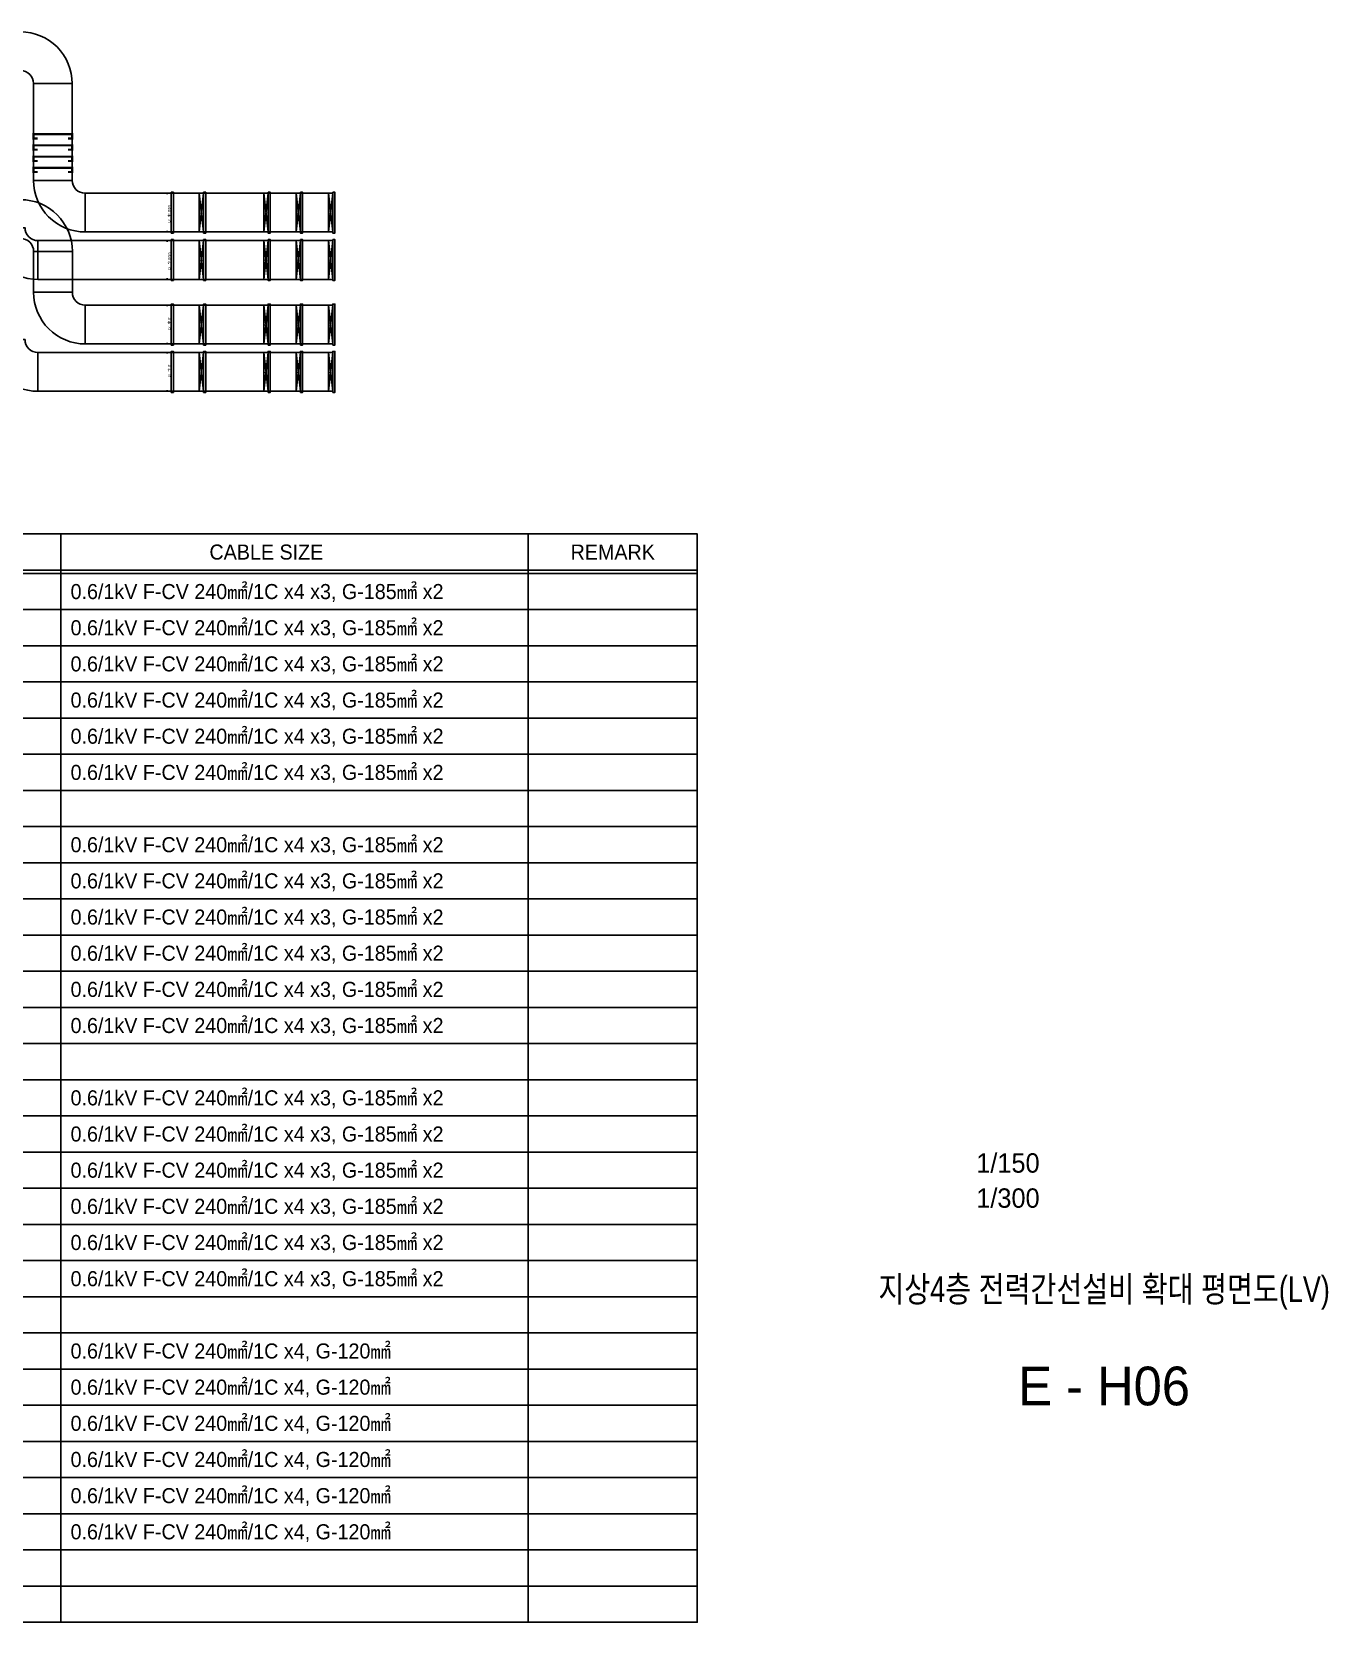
# Model space of a CAD drawing. Header units: millimetres. Extents: x -19577 to 374132, y 182625 to 847314.
# Drawn here: x 344008 to 374132, y 368258 to 405200 of the extents above; entities that cross this region are included whole.
import ezdxf
from ezdxf.enums import TextEntityAlignment as Align

# ---------------------------------------------------------------- set-up
doc = ezdxf.new("R2010")
doc.units = ezdxf.units.MM
doc.header["$LTSCALE"] = 150
for name, color, linetype in [('-----26 Electrical Cable Tray_HV_발전기 B', 103, 'Continuous'), ('-----26 Electrical Cable Tray_LV_STSPDU_A', 181, 'Continuous'), ('-----26 Electrical Cable Tray_LV_STSPDU_B', 41, 'Continuous'), ('-----29 Cable Schedule', 1, 'Continuous'), ('-----30 Text', 2, 'Continuous'), ('-----41 Drawing Title', 2, 'Continuous'), ('-----42 Drawing Number', 2, 'Continuous'), ('-----43 Drawing Scale', 3, 'Continuous')]:
    doc.layers.add(name, color=color, linetype=linetype)
doc.styles.add('ELEC', font='Dotum.ttf')

msp = doc.modelspace()

# ---------------------------------------------------------------- linework, layer by layer
at = {"layer": '-----26 Electrical Cable Tray_LV_STSPDU_A', "elevation": 0}
for points in [[(343750, 400400), (343750, 400400, -0.414214), (344050, 400100), (344050, 400100), (344950, 400100, 0.414214), (343750, 401300)], [(343750, 400400), (343750, 400400, -0.414214), (344050, 400100), (344050, 400100), (344950, 400100, 0.414214), (343750, 401300)], [(343750, 400400), (343750, 400400, -0.414214), (344050, 400100), (344050, 400100), (344950, 400100, 0.414214), (343750, 401300)], [(343750, 400400), (343750, 400400, -0.414214), (344050, 400100), (344050, 400100), (344950, 400100, 0.414214), (343750, 401300)], [(344150, 400350), (344150, 400350, -0.414214), (343850, 400650), (343850, 400650), (342950, 400650, 0.414214), (344150, 399450)], [(344150, 400350), (344150, 400350, -0.414214), (343850, 400650), (343850, 400650), (342950, 400650, 0.414214), (344150, 399450)], [(344150, 400350), (344150, 400350, -0.414214), (343850, 400650), (343850, 400650), (342950, 400650, 0.414214), (344150, 399450)], [(344150, 400350), (344150, 400350, -0.414214), (343850, 400650), (343850, 400650), (342950, 400650, 0.414214), (344150, 399450)], [(345250, 398850), (345250, 398850, -0.414214), (344950, 399150), (344950, 399150), (344050, 399150, 0.414214), (345250, 397950)], [(345250, 398850), (345250, 398850, -0.414214), (344950, 399150), (344950, 399150), (344050, 399150, 0.414214), (345250, 397950)], [(345250, 398850), (345250, 398850, -0.414214), (344950, 399150), (344950, 399150), (344050, 399150, 0.414214), (345250, 397950)], [(345250, 398850), (345250, 398850, -0.414214), (344950, 399150), (344950, 399150), (344050, 399150, 0.414214), (345250, 397950)]]:
    msp.add_lwpolyline(points, format="xyb", close=True, dxfattribs=at)
for points in [[(344950, 399150), (344050, 399150), (344050, 400100), (344950, 400100)], [(344950, 399150), (344050, 399150), (344050, 400100), (344950, 400100)], [(344950, 399150), (344050, 399150), (344050, 400100), (344950, 400100)], [(344950, 399150), (344050, 399150), (344050, 400100), (344950, 400100)], [(344150, 400350), (344150, 399450), (349500, 399450), (349500, 400350)], [(344150, 400350), (344150, 399450), (348000, 399450), (348000, 400350)], [(344150, 400350), (344150, 399450), (351000, 399450), (351000, 400350)], [(344150, 400350), (344150, 399450), (348000, 399450), (348000, 400350)], [(344150, 400350), (344150, 399450), (350250, 399450), (350250, 400350)], [(348000, 399450), (348000, 400350), (347900, 400350), (347900, 399450)], [(349500, 399450), (349500, 400350), (349400, 400350), (349400, 399450)], [(350250, 399450), (350250, 400350), (350150, 400350), (350150, 399450)], [(351000, 399450), (351000, 400350), (350900, 400350), (350900, 399450)], [(345250, 398850), (345250, 397950), (349500, 397950), (349500, 398850)], [(345250, 398850), (345250, 397950), (348000, 397950), (348000, 398850)], [(345250, 398850), (345250, 397950), (351000, 397950), (351000, 398850)], [(345250, 398850), (345250, 397950), (348000, 397950), (348000, 398850)], [(345250, 398850), (345250, 397950), (350250, 397950), (350250, 398850)], [(348000, 397950), (348000, 398850), (347900, 398850), (347900, 397950)], [(349500, 397950), (349500, 398850), (349400, 398850), (349400, 397950)], [(350250, 397950), (350250, 398850), (350150, 398850), (350150, 397950)], [(351000, 397950), (351000, 398850), (350900, 398850), (350900, 397950)]]:
    msp.add_lwpolyline(points, close=True, dxfattribs=at)
for points in [[(348000, 399450), (347900, 400350)], [(348000, 400350), (347900, 399450)], [(349500, 399450), (349400, 400350)], [(349500, 400350), (349400, 399450)], [(350250, 399450), (350150, 400350)], [(350250, 400350), (350150, 399450)], [(351000, 399450), (350900, 400350)], [(351000, 400350), (350900, 399450)], [(348000, 397950), (347900, 398850)], [(348000, 398850), (347900, 397950)], [(349500, 397950), (349400, 398850)], [(349500, 398850), (349400, 397950)], [(350250, 397950), (350150, 398850)], [(350250, 398850), (350150, 397950)], [(351000, 397950), (350900, 398850)], [(351000, 398850), (350900, 397950)]]:
    msp.add_lwpolyline(points, dxfattribs=at)
at = {"layer": '-----26 Electrical Cable Tray_LV_STSPDU_B', "elevation": 0}
for points in [[(343747, 404300), (343747, 404300, -0.414214), (344047, 404000), (344047, 404000), (344947, 404000, 0.414214), (343747, 405200)], [(343747, 404300), (343747, 404300, -0.414214), (344047, 404000), (344047, 404000), (344947, 404000, 0.414214), (343747, 405200)], [(343747, 404300), (343747, 404300, -0.414214), (344047, 404000), (344047, 404000), (344947, 404000, 0.414214), (343747, 405200)], [(343747, 404300), (343747, 404300, -0.414214), (344047, 404000), (344047, 404000), (344947, 404000, 0.414214), (343747, 405200)], [(345247, 401450), (345247, 401450, -0.414214), (344947, 401750), (344947, 401750), (344047, 401750, 0.414214), (345247, 400550)], [(345247, 401450), (345247, 401450, -0.414214), (344947, 401750), (344947, 401750), (344047, 401750, 0.414214), (345247, 400550)], [(345247, 401450), (345247, 401450, -0.414214), (344947, 401750), (344947, 401750), (344047, 401750, 0.414214), (345247, 400550)], [(345247, 401450), (345247, 401450, -0.414214), (344947, 401750), (344947, 401750), (344047, 401750, 0.414214), (345247, 400550)], [(344150, 397750), (344150, 397750, -0.414214), (343850, 398050), (343850, 398050), (342950, 398050, 0.414214), (344150, 396850)], [(344150, 397750), (344150, 397750, -0.414214), (343850, 398050), (343850, 398050), (342950, 398050, 0.414214), (344150, 396850)], [(344150, 397750), (344150, 397750, -0.414214), (343850, 398050), (343850, 398050), (342950, 398050, 0.414214), (344150, 396850)], [(344150, 397750), (344150, 397750, -0.414214), (343850, 398050), (343850, 398050), (342950, 398050, 0.414214), (344150, 396850)]]:
    msp.add_lwpolyline(points, format="xyb", close=True, dxfattribs=at)
for points in [[(344947, 401750), (344047, 401750), (344047, 404000), (344947, 404000)], [(344947, 401750), (344047, 401750), (344047, 404000), (344947, 404000)], [(344947, 401750), (344047, 401750), (344047, 404000), (344947, 404000)], [(344947, 401750), (344047, 401750), (344047, 404000), (344947, 404000)], [(345247, 401450), (345247, 400550), (349500, 400550), (349500, 401450)], [(345247, 401450), (345247, 400550), (348000, 400550), (348000, 401450)], [(345247, 401450), (345247, 400550), (351000, 400550), (351000, 401450)], [(345247, 401450), (345247, 400550), (350250, 400550), (350250, 401450)], [(348000, 400550), (348000, 401450), (347900, 401450), (347900, 400550)], [(349500, 400550), (349500, 401450), (349400, 401450), (349400, 400550)], [(350250, 400550), (350250, 401450), (350150, 401450), (350150, 400550)], [(351000, 400550), (351000, 401450), (350900, 401450), (350900, 400550)], [(348000, 396850), (348000, 397750), (347900, 397750), (347900, 396850)], [(349500, 396850), (349500, 397750), (349400, 397750), (349400, 396850)], [(350250, 396850), (350250, 397750), (350150, 397750), (350150, 396850)], [(351000, 396850), (351000, 397750), (350900, 397750), (350900, 396850)]]:
    msp.add_lwpolyline(points, close=True, dxfattribs=at)
at = {"layer": '-----26 Electrical Cable Tray_LV_STSPDU_B', "ltscale": 7.5, "const_width": 50, "elevation": 0}
for points in [[(344847, 402721), (344947, 402721), (344947, 402821), (344047, 402821), (344047, 402721), (344147, 402721)], [(344847, 402461), (344947, 402461), (344947, 402561), (344047, 402561), (344047, 402461), (344147, 402461)], [(344847, 402201), (344947, 402201), (344947, 402301), (344047, 402301), (344047, 402201), (344147, 402201)], [(344847, 401942), (344947, 401942), (344947, 402042), (344047, 402042), (344047, 401942), (344147, 401942)]]:
    msp.add_lwpolyline(points, dxfattribs=at)
at = {"layer": '-----26 Electrical Cable Tray_LV_STSPDU_B', "elevation": 0}
for points in [[(348000, 400550), (347900, 401450)], [(348000, 401450), (347900, 400550)], [(349500, 400550), (349400, 401450)], [(349500, 401450), (349400, 400550)], [(350250, 400550), (350150, 401450)], [(350250, 401450), (350150, 400550)], [(351000, 400550), (350900, 401450)], [(351000, 401450), (350900, 400550)], [(348000, 396850), (347900, 397750)], [(348000, 397750), (347900, 396850)], [(349500, 396850), (349400, 397750)], [(349500, 397750), (349400, 396850)], [(350250, 396850), (350150, 397750)], [(350250, 397750), (350150, 396850)], [(351000, 396850), (350900, 397750)], [(351000, 397750), (350900, 396850)]]:
    msp.add_lwpolyline(points, dxfattribs=at)
at = {"layer": '-----26 Electrical Cable Tray_LV_STSPDU_B'}
for points in [[(344150, 397750), (344150, 396850), (349500, 396850), (349500, 397750)], [(344150, 397750), (344150, 396850), (348000, 396850), (348000, 397750)], [(344150, 397750), (344150, 396850), (351000, 396850), (351000, 397750)], [(344150, 397750), (344150, 396850), (350250, 396850), (350250, 397750)]]:
    msp.add_lwpolyline(points, close=True, dxfattribs=at)
at = {"color": 0, "elevation": 0}
for points in [[(347150, 401425), (347150, 401450), (347250, 401450), (347250, 400550), (347150, 400550), (347150, 400575)], [(347250, 401475), (347300, 401475), (347300, 400525), (347250, 400525), (347250, 401475)], [(347900, 401425), (347900, 401450), (348000, 401450), (348000, 400550), (347900, 400550), (347900, 400575)], [(348000, 401475), (348050, 401475), (348050, 400525), (348000, 400525), (348000, 401475)], [(349400, 401425), (349400, 401450), (349500, 401450), (349500, 400550), (349400, 400550), (349400, 400575)], [(349500, 401475), (349550, 401475), (349550, 400525), (349500, 400525), (349500, 401475)], [(350150, 401425), (350150, 401450), (350250, 401450), (350250, 400550), (350150, 400550), (350150, 400575)], [(350250, 401475), (350300, 401475), (350300, 400525), (350250, 400525), (350250, 401475)], [(350900, 401425), (350900, 401450), (351000, 401450), (351000, 400550), (350900, 400550), (350900, 400575)], [(351000, 401475), (351050, 401475), (351050, 400525), (351000, 400525), (351000, 401475)], [(347150, 400325), (347150, 400350), (347250, 400350), (347250, 399450), (347150, 399450), (347150, 399475)], [(347250, 400375), (347300, 400375), (347300, 399425), (347250, 399425), (347250, 400375)], [(347900, 400325), (347900, 400350), (348000, 400350), (348000, 399450), (347900, 399450), (347900, 399475)], [(348000, 400375), (348050, 400375), (348050, 399425), (348000, 399425), (348000, 400375)], [(349400, 400325), (349400, 400350), (349500, 400350), (349500, 399450), (349400, 399450), (349400, 399475)], [(349500, 400375), (349550, 400375), (349550, 399425), (349500, 399425), (349500, 400375)], [(350150, 400325), (350150, 400350), (350250, 400350), (350250, 399450), (350150, 399450), (350150, 399475)], [(350250, 400375), (350300, 400375), (350300, 399425), (350250, 399425), (350250, 400375)], [(350900, 400325), (350900, 400350), (351000, 400350), (351000, 399450), (350900, 399450), (350900, 399475)], [(351000, 400375), (351050, 400375), (351050, 399425), (351000, 399425), (351000, 400375)], [(347150, 397975), (347150, 397950), (347250, 397950), (347250, 398850), (347150, 398850), (347150, 398825)], [(347250, 397925), (347300, 397925), (347300, 398875), (347250, 398875), (347250, 397925)], [(347900, 397975), (347900, 397950), (348000, 397950), (348000, 398850), (347900, 398850), (347900, 398825)], [(348000, 397925), (348050, 397925), (348050, 398875), (348000, 398875), (348000, 397925)], [(349400, 397975), (349400, 397950), (349500, 397950), (349500, 398850), (349400, 398850), (349400, 398825)], [(349500, 397925), (349550, 397925), (349550, 398875), (349500, 398875), (349500, 397925)], [(350150, 397975), (350150, 397950), (350250, 397950), (350250, 398850), (350150, 398850), (350150, 398825)], [(350250, 397925), (350300, 397925), (350300, 398875), (350250, 398875), (350250, 397925)], [(350900, 397975), (350900, 397950), (351000, 397950), (351000, 398850), (350900, 398850), (350900, 398825)], [(351000, 397925), (351050, 397925), (351050, 398875), (351000, 398875), (351000, 397925)], [(347150, 396875), (347150, 396850), (347250, 396850), (347250, 397750), (347150, 397750), (347150, 397725)], [(347250, 396825), (347300, 396825), (347300, 397775), (347250, 397775), (347250, 396825)], [(347900, 396875), (347900, 396850), (348000, 396850), (348000, 397750), (347900, 397750), (347900, 397725)], [(348000, 396825), (348050, 396825), (348050, 397775), (348000, 397775), (348000, 396825)], [(349400, 396875), (349400, 396850), (349500, 396850), (349500, 397750), (349400, 397750), (349400, 397725)], [(349500, 396825), (349550, 396825), (349550, 397775), (349500, 397775), (349500, 396825)], [(350150, 396875), (350150, 396850), (350250, 396850), (350250, 397750), (350150, 397750), (350150, 397725)], [(350250, 396825), (350300, 396825), (350300, 397775), (350250, 397775), (350250, 396825)], [(350900, 396875), (350900, 396850), (351000, 396850), (351000, 397750), (350900, 397750), (350900, 397725)], [(351000, 396825), (351050, 396825), (351050, 397775), (351000, 397775), (351000, 396825)]]:
    msp.add_lwpolyline(points, dxfattribs=at)

# ---------------------------------------------------------------- texts
at = {"layer": '-----41 Drawing Title', "style": 'ELEC', "width": 0.8}
msp.add_text('지상4층 전력간선설비 확대 평면도(LV)', height=600, dxfattribs=at).set_placement((368925, 375995), align=Align.MIDDLE_CENTER)
at = {"layer": '-----42 Drawing Number', "style": 'ELEC'}
msp.add_text('E - H06', height=900, dxfattribs=at).set_placement((368925, 373745), align=Align.MIDDLE_CENTER)
at = {"layer": '-----43 Drawing Scale', "style": 'ELEC'}
for s, p in [('1/150', (366690, 378925)), ('1/300', (366690, 378110))]:
    msp.add_text(s, height=450, dxfattribs=at).set_placement(p, align=Align.MIDDLE_CENTER)
at = {"color": 0, "style": 'ELEC', "width": 0.7}
for s, p in [('LV 트레이-IT(SP)', (347199, 400973)), ('LV 트레이-IT', (347949, 400973)), ('LV 트레이-IT', (349449, 400973)), ('LV 트레이-IT', (350199, 400973)), ('LV 트레이-IT', (350949, 400973)), ('LV 트레이-IT(SP)', (347199, 399873)), ('LV 트레이-IT', (347949, 399873)), ('LV 트레이-IT', (349449, 399873)), ('LV 트레이-IT', (350199, 399873)), ('LV 트레이-IT', (350949, 399873)), ('LV 트레이-IT', (347199, 398424)), ('LV 트레이-IT', (347949, 398424)), ('LV 트레이-IT', (349449, 398424)), ('LV 트레이-IT', (350199, 398424)), ('LV 트레이-IT', (350949, 398424)), ('LV 트레이-IT', (347199, 397324)), ('LV 트레이-IT', (347949, 397324)), ('LV 트레이-IT', (349449, 397324)), ('LV 트레이-IT', (350199, 397324)), ('LV 트레이-IT', (350949, 397324))]:
    msp.add_text(s, height=50, rotation=90, dxfattribs=at).set_placement(p, align=Align.MIDDLE_CENTER)

# ---------------------------------------------------------------- wipeouts: each hides what was drawn before it
at = {"color": 3}
msp.add_wipeout([(327493, 393536), (359470, 393536), (359470, 368258), (327493, 368258)], dxfattribs=at).dxf.layer = '-----26 Electrical Cable Tray_HV_발전기 B'

# ---------------------------------------------------------------- next in the draw order: linework, layer by layer
at = {"layer": '-----29 Cable Schedule'}
for p, q in [((344680, 393536), (344680, 392618)), ((355545, 393536), (355545, 392618))]:
    msp.add_line(p, q, dxfattribs=at)
at = {"layer": '-----29 Cable Schedule', "color": 3}
for p, q in [((327493, 392696), (359470, 392696)), ((327493, 392618), (359470, 392618))]:
    msp.add_line(p, q, dxfattribs=at)
at = {"layer": '-----29 Cable Schedule', "color": 1}
for p, q in [((344680, 392618), (344680, 368258)), ((355545, 392618), (355545, 368258)), ((327493, 391778), (359470, 391778)), ((327493, 390938), (359470, 390938)), ((327493, 390098), (359470, 390098)), ((327493, 389258), (359470, 389258)), ((327493, 388418), (359470, 388418)), ((327493, 387578), (359470, 387578)), ((327493, 386738), (359470, 386738)), ((327493, 385898), (359470, 385898)), ((327493, 385058), (359470, 385058)), ((327493, 384218), (359470, 384218)), ((327493, 383378), (359470, 383378)), ((327493, 382538), (359470, 382538)), ((327493, 381698), (359470, 381698)), ((327493, 380858), (359470, 380858)), ((327493, 380018), (359470, 380018)), ((327493, 379178), (359470, 379178)), ((327493, 378338), (359470, 378338)), ((327493, 377498), (359470, 377498)), ((327493, 376658), (359470, 376658)), ((327493, 375818), (359470, 375818)), ((327493, 374978), (359470, 374978)), ((327493, 374138), (359470, 374138)), ((327493, 373298), (359470, 373298)), ((327493, 372458), (359470, 372458)), ((327493, 371618), (359470, 371618)), ((327493, 370778), (359470, 370778)), ((327493, 369938), (359470, 369938)), ((327493, 369098), (359470, 369098))]:
    msp.add_line(p, q, dxfattribs=at)
at = {"layer": '-----29 Cable Schedule', "color": 3}
msp.add_lwpolyline([(327493, 393536), (359470, 393536), (359470, 368258), (327493, 368258)], close=True, dxfattribs=at)

# ---------------------------------------------------------------- next in the draw order: texts
at = {"layer": '-----30 Text', "style": 'ELEC'}
for s, p in [('CABLE SIZE', (349459, 393116)), ('REMARK', (357507, 393116))]:
    msp.add_text(s, height=350, dxfattribs=at).set_placement(p, align=Align.MIDDLE_CENTER)
at = {"layer": '-----30 Text', "color": 3, "style": 'ELEC'}
for s, p in [('0.6/1kV F-CV 240㎟/1C x4 x3, G-185㎟ x2', (344909, 392198)), ('0.6/1kV F-CV 240㎟/1C x4 x3, G-185㎟ x2', (344909, 391358)), ('0.6/1kV F-CV 240㎟/1C x4 x3, G-185㎟ x2', (344909, 390518)), ('0.6/1kV F-CV 240㎟/1C x4 x3, G-185㎟ x2', (344909, 389678)), ('0.6/1kV F-CV 240㎟/1C x4 x3, G-185㎟ x2', (344909, 388838)), ('0.6/1kV F-CV 240㎟/1C x4 x3, G-185㎟ x2', (344909, 387998)), ('0.6/1kV F-CV 240㎟/1C x4 x3, G-185㎟ x2', (344909, 386318)), ('0.6/1kV F-CV 240㎟/1C x4 x3, G-185㎟ x2', (344909, 385478)), ('0.6/1kV F-CV 240㎟/1C x4 x3, G-185㎟ x2', (344909, 384638)), ('0.6/1kV F-CV 240㎟/1C x4 x3, G-185㎟ x2', (344909, 383798)), ('0.6/1kV F-CV 240㎟/1C x4 x3, G-185㎟ x2', (344909, 382958)), ('0.6/1kV F-CV 240㎟/1C x4 x3, G-185㎟ x2', (344909, 382118)), ('0.6/1kV F-CV 240㎟/1C x4 x3, G-185㎟ x2', (344909, 380438)), ('0.6/1kV F-CV 240㎟/1C x4 x3, G-185㎟ x2', (344909, 379598)), ('0.6/1kV F-CV 240㎟/1C x4 x3, G-185㎟ x2', (344909, 378758)), ('0.6/1kV F-CV 240㎟/1C x4 x3, G-185㎟ x2', (344909, 377918)), ('0.6/1kV F-CV 240㎟/1C x4 x3, G-185㎟ x2', (344909, 377078)), ('0.6/1kV F-CV 240㎟/1C x4 x3, G-185㎟ x2', (344909, 376238)), ('0.6/1kV F-CV 240㎟/1C x4, G-120㎟', (344909, 374558)), ('0.6/1kV F-CV 240㎟/1C x4, G-120㎟', (344909, 373718)), ('0.6/1kV F-CV 240㎟/1C x4, G-120㎟', (344909, 372878)), ('0.6/1kV F-CV 240㎟/1C x4, G-120㎟', (344909, 372038)), ('0.6/1kV F-CV 240㎟/1C x4, G-120㎟', (344909, 371198)), ('0.6/1kV F-CV 240㎟/1C x4, G-120㎟', (344909, 370358))]:
    msp.add_text(s, height=350, dxfattribs=at).set_placement(p, align=Align.MIDDLE_LEFT)

doc.saveas('drawing.dxf')
